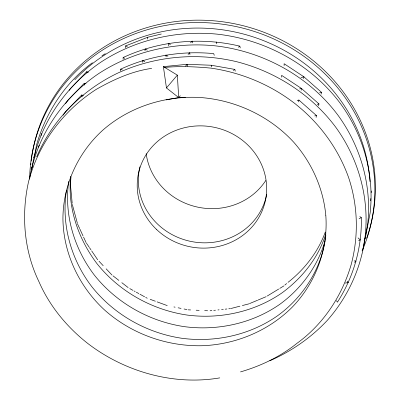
<?xml version="1.0" encoding="UTF-8"?>
<svg xmlns="http://www.w3.org/2000/svg" width="400" height="400" viewBox="0 0 400 400"><rect width="100%" height="100%" fill="white"/><g stroke="black" fill="none" stroke-linecap="round" stroke-linejoin="round"><path stroke-width="0.6" d="M120.6 71L120.65 69.16C149.63 55.79 181.945 50.555 213.68 53.615L214.275 55.335M123.095 59.37L123.145 57.53C159.375 40.685 201.005 36.875 239.81 46.15L240.265 47.96M125.585 47.74L125.64 45.9L147.69 37.265L161.34 34.01M359.795 216.55L361.325 217.62C362.03 247.465 353.595 277.12 337.4 302.19L336.47 300.62M70.99 176.94L70.41 184.37L72.185 203.235M66.455 190.455C61.14 224.405 71.035 259.675 91.91 286.795C114.065 314.67 146.905 333.14 182.075 338.31C215.29 342.625 249.915 335.095 277.485 315.81C303.565 296.915 322.21 267.615 325.835 235.385M68.755 181.285C63.87 214.47 74.16 248.7 94.405 275.165C116.56 303.035 149.4 321.505 184.565 326.68C217.78 330.995 252.41 323.46 279.98 304.18C301.2 288.665 317.52 266.63 324.9 241.3M70.705 176.425C67.37 207.48 78.28 238.85 96.895 263.535C119.055 291.405 151.895 309.875 187.06 315.05C220.275 319.365 254.905 311.83 282.475 292.55C302.33 277.795 318.56 257.56 325.885 233.72M298.695 101.89L298.88 100.04L297.135 100.58M301.19 90.26L301.375 88.405L281.62 75.365L281.62 77.22M303.685 78.625L303.865 76.775L284.115 63.73L284.115 65.585M142.485 62.35L142.7 60.53L144.8 61.79M144.98 50.72L145.195 48.895L147.295 50.16M147.47 39.09L147.69 37.265M34.465 156.455L36.505 145.155C45.64 112.66 65.055 82.745 92.415 62.735M29.565 179.085C36.48 136.165 62.91 97.645 98.8 73.52C132.935 51.29 174.51 41.76 214.96 45.81C263.235 51.215 309.04 76.33 338.14 115.45C360.85 146.735 372.015 186.095 367.63 224.63L362.92 249.115M31.955 168.06C38.73 124.91 65.23 86.125 101.295 61.89C135.43 39.66 177 30.13 217.455 34.18C265.73 39.585 311.53 64.7 340.635 103.815C363.34 135.1 374.51 174.465 370.12 212.995L365.415 237.485L364.135 240.96M316.1 117.4L316.475 115.565L298.88 100.04M318.59 105.77L318.97 103.935L301.375 88.405L299.63 88.945M321.085 94.14L321.465 92.305L303.865 76.775L300.965 77.675M33.695 157.75L34.365 155.72M41.02 135.55L41.68 133.55M38.525 147.18L39.19 145.185M31.2 169.385L31.87 167.355M325.295 232.07C318.11 251.95 304.57 269.35 288.01 282.365M36.695 156.815C52.22 120.26 81.585 90.525 117.255 73.325C154.335 56.095 196.945 52.205 236.655 61.71C275.785 71.69 311.405 94.66 335.645 127.08C358.355 158.365 369.525 197.73 365.135 236.26L364.92 238.375C360.895 268.8 347.545 297.53 327.2 320.48C311.05 337.725 291.45 351.32 269.81 360.76M69.19 90.395L70.63 88.375L86.705 71.715L88.505 72.215M65.61 103.545L68.14 100.005L84.215 83.345L86.01 83.845M63.12 115.18L65.645 111.635L81.72 94.975L83.52 95.475M166.46 87.945L177.34 75.13L163.385 66.63L166.46 87.945L178.71 97.59L185.415 97.405M166.11 99.89L178.71 97.59L180.285 95.74M190.55 42.85L192.195 41.05L192.425 42.895M188.06 54.485L189.705 52.68L189.935 54.53M185.565 66.115L187.21 64.31L211.19 65.245L234.825 69.41L235.28 71.225M284.81 285.11L286.64 283.54M238.335 47.235L239.81 46.15M233.35 70.495L234.825 69.41M101.97 55.74L105.305 53.65M267.255 296.015L278.72 289.045M279.755 288.415L283.9 285.895M359.1 218.695L361.325 217.62M249.425 303.635L257.615 300.23M258.16 300L266.21 296.65M358.625 240.565L360.37 239.895L358.045 237.905M240.495 371.91C260.845 365.98 280.45 356.62 297.015 343.29C323.41 324.205 342.215 295.59 351.22 264.425C358.79 235.865 357.965 205.43 348.55 177.385C338.365 148.95 320.11 123.83 296.575 104.95L296.09 104.5C271.465 85.085 241.835 72.59 210.82 68.11C195.275 66.67 179.755 65.985 164.18 67.455M231.145 308.45L239.935 306.175M242.32 305.56L248.88 303.865M354.21 262.125L355.99 261.72L354.695 260.38M319.685 92.685L321.465 92.305M317.19 104.32L318.97 103.935M314.7 115.95L316.475 115.565M151.69 68.385C131.915 71.175 113.43 79.595 96.2 89.395C63.775 110.255 39.095 142.7 29.025 180.05L28.71 181.005C21.065 214.39 23.865 250.51 38.86 281.49C49.445 305.915 66.895 327.105 87.795 343.47C124.695 371.785 173.61 385.77 219.78 377.88M345.225 283.045L348.28 282.63L347.2 281.135M210.07 310.78L211.88 310.585M213.695 310.395L215.505 310.2M217.92 309.945L219.13 309.815M221.54 309.56L223.34 309.37M225.145 309.175L226.95 308.985M228.755 308.795L230.56 308.6M163.385 66.63L187.21 64.31L187.44 66.16M188.18 309.835L190.63 309.95M196.14 310.21L199.185 310.355M204.63 310.615L207.65 310.755M173.91 306.945L175.12 307.19M178.11 307.795L181.07 308.395M184.03 308.995L186.995 309.595M150.15 299.32L155.395 301.245M157.085 301.865L167.255 305.6M125.64 45.9L127.295 46.7M123.145 57.53L124.8 58.33M120.65 69.16L122.305 69.96M129.745 288.58L133.015 290.385M134.1 290.99L135.19 291.59M136.26 292.18L138.875 293.625M139.92 294.205L144.625 296.805M145.67 297.385L147.24 298.25M170.44 44.625L168.375 43.365L168.725 45.805M167.945 56.26L165.88 55L166.145 56.825M112.98 275.82L118.88 280.395M121.815 282.67L128.17 287.6M98.975 261.18L103.22 265.705M106.145 268.82L111.995 275.055M86.47 243.18L89.26 247.315M89.61 247.835L90.955 249.83M91.63 250.83L97.695 259.815M77.58 224.04L79.695 228.65M79.93 229.16L83.025 235.91M83.54 237.035L86.12 242.66M216.175 41.985L216.77 43.7M211.19 65.245L211.785 66.965M72.3 204.435L77.42 223.45M86.705 71.715L86.975 72.93M84.215 83.345L84.615 85.17M81.72 94.975L82.12 96.8M177.34 75.13L178.71 97.59M74.775 79.81A168.745 158.47 12.1 0 1 256.035 37.86A168.745 158.47 12.1 0 1 369.935 181.575M29.645 178.48A173.075 162.53 12.1 0 1 236.905 26.745A173.075 162.53 12.1 0 1 362.11 250.905M371.285 190.93A168.745 158.47 12.1 0 1 371.215 192.685M370.83 198.52A168.745 158.47 12.1 0 1 370.615 200.845M31.165 161.155A173.075 162.53 12.1 0 1 239.405 24.815A173.075 162.53 12.1 0 1 366.705 238.145M30.79 164.73A173.075 162.53 12.1 0 1 30.905 163.535M266.7 194.45A64.9 60.95 12.1 0 1 190.015 241.245A64.9 60.95 12.1 0 1 139.915 166.74M265.81 180.455A64.9 60.95 12.1 0 1 196.995 206.98A64.9 60.95 12.1 0 1 146.175 153.655M325.835 215.735C328.21 249.415 315.505 283.29 291.965 307.43C268.175 331.1 235.425 344.58 201.985 345.735C166.45 346.47 131.05 333.655 104.515 309.95C79.315 286.74 63.485 253.675 62.93 219.265C62.86 185.445 77.935 152.52 103.04 129.965C129.51 106.86 164.995 95.54 199.945 97.485C235.315 100.005 269.38 115.9 293.505 141.975C311.69 162.455 323.395 188.39 325.835 215.735M156.715 229.62A64.9 60.95 12.1 0 0 264.655 203.62A64.9 60.95 12.1 0 0 184.42 127.735A64.9 60.95 12.1 0 0 156.715 229.62"/></g></svg>
